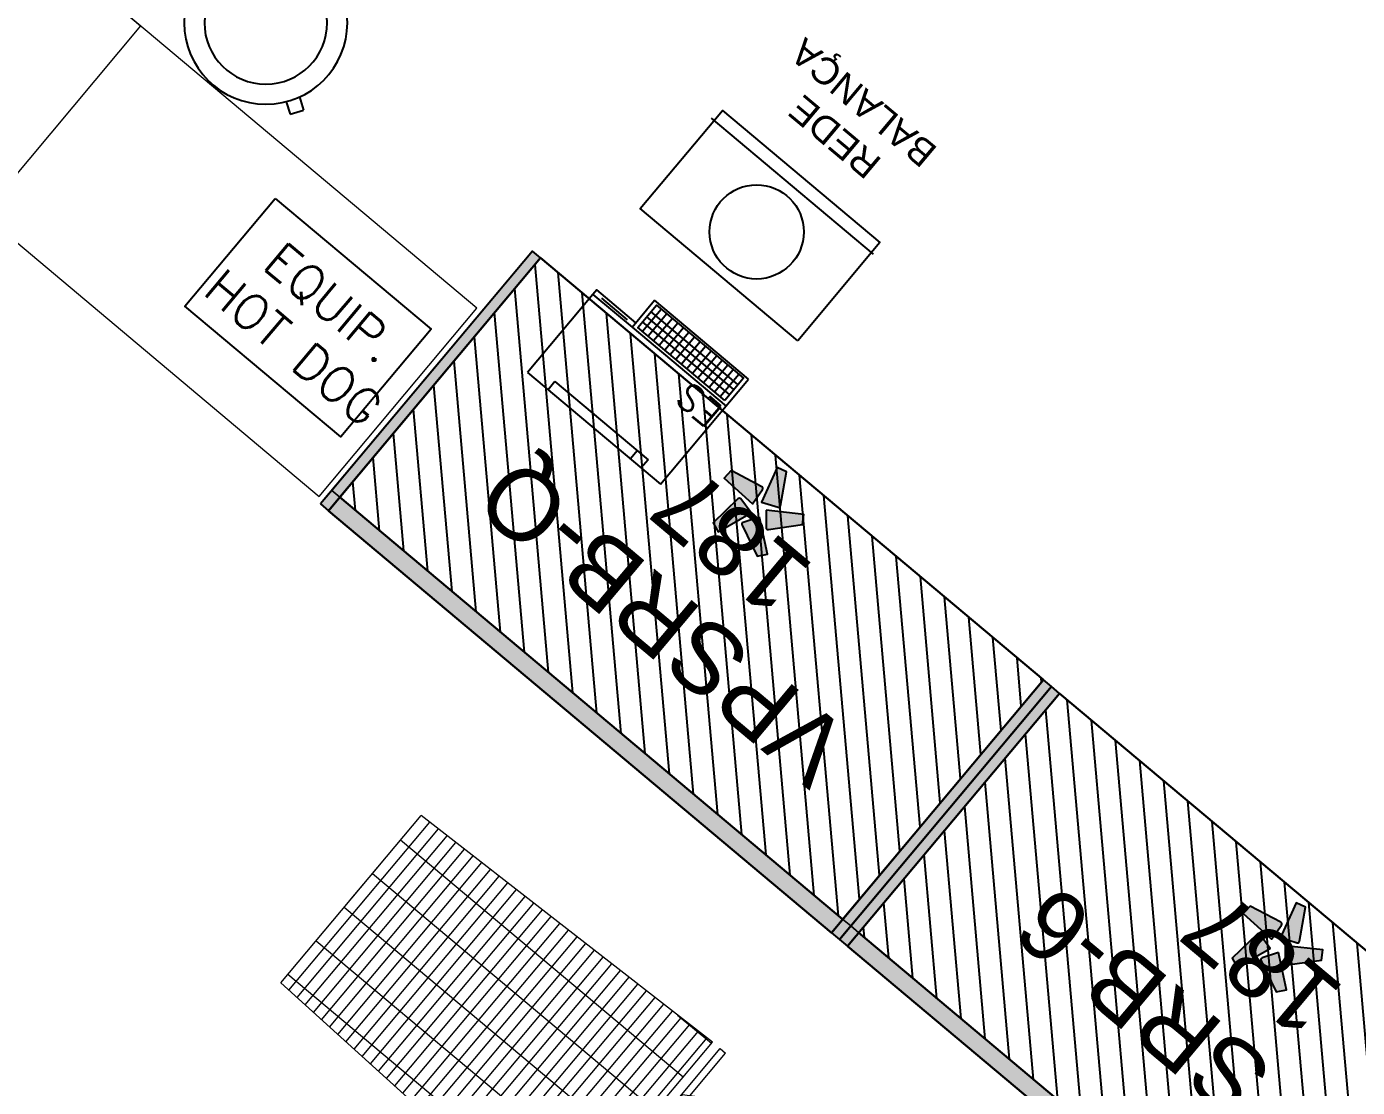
# Model space of a CAD drawing. Header units: metres. Extents: x 822482 to 822767, y 9662202 to 9662512.
# Drawn here: x 822642.435 to 822646.226, y 9662442.93 to 9662445.951 of the extents above; entities that cross this region are included whole.
import ezdxf
from ezdxf.enums import TextEntityAlignment as Align

# ---------------------------------------------------------------- set-up
doc = ezdxf.new("R2010")
doc.units = ezdxf.units.M
for name, color, linetype, lineweight in [('20006_ARQ_1400_3PV$0$I-PONTO-ELE', 114, 'Continuous', 0), ('ARQ_NE_MOBILIÁRIOS', 251, 'Continuous', 0), ('wbc_balcao', 7, 'Continuous', 0)]:
    doc.layers.add(name, color=color, linetype=linetype, lineweight=lineweight)
doc.layers.add('ARQ_NE_COTAS', color=7, linetype='Continuous', true_color=0x000000)
for name, color, linetype in [('ARQ_NE_EQUIPAMENTOS', 7, 'Continuous'), ('wbc_cabeceira_balcao', 9, 'Continuous'), ('wbc_gabinete', 7, 'Continuous'), ('wbc_info_corte_gabinete', 7, 'Continuous')]:
    doc.layers.add(name, color=color, linetype=linetype)
doc.styles.add('20006_ARQ_1400_3PV$0$ROMANS', font='romans.shx')
doc.styles.add('ROMANS', font='romans', dxfattribs={"height": 0.2})
doc.styles.get("Standard").update_dxf_attribs({"font": 'arial.ttf'})

# ---------------------------------------------------------------- blocks, each defined once
blk = doc.blocks.new('20006_ARQ_1400_3PV$0$20006_ARQ_1400_3PV$0$CRF-PINHE-BASE-HIPERMERCADO-(2SUBSOLO)-LAY$0$A$C23750C89')
at = {"transparency": 33554687}
h = blk.add_hatch(dxfattribs=at)
h.set_pattern_fill('GRATE', color=256, angle=180, style=0)
h.set_pattern_definition([(180, (1420.650476, 675.926916), (-4e-18, -0.03125), []), (270, (1420.65048, 675.92692), (0.125, -2e-17), [])])
h.paths.add_polyline_path([(0.7, 1.0512), (0.4082, 1.0512), (0.3832, 1.0393), (0.3665, 1.0512), (0, 1.0512), (0.0385, 0), (0.6615, 0)])
for p, q in [((0.3065, 1.6629), (0.1877, 1.6293)), ((0.4399, 1.6447), (0.3065, 1.6629)), ((0.5711, 1.5907), (0.4399, 1.6447)), ((0.1877, 1.6293), (0.0967, 1.5227)), ((0.6444, 1.477), (0.5711, 1.5907)), ((0.0967, 1.5227), (0.0768, 1.4706)), ((0.0768, 1.4706), (0.091, 1.3462)), ((0.618, 1.3254), (0.6444, 1.477)), ((0.1952, 1.2619), (0.2017, 1.3796)), ((0.2017, 1.3796), (0.325, 1.3617)), ((0.325, 1.3617), (0.4452, 1.3748)), ((0.4452, 1.3748), (0.4845, 1.3962)), ((0.4845, 1.3962), (0.4935, 1.3113)), ((0.091, 1.3462), (0.1136, 1.2501)), ((0.4935, 1.3113), (0.4214, 1.2165)), ((0.5774, 1.2356), (0.618, 1.3254)), ((0.1889, 1.2613), (0.1952, 1.2619)), ((0.1924, 1.2322), (0.1889, 1.2613)), ((0.1136, 1.2501), (0.1186, 1.2187)), ((0.1186, 1.2187), (0.1485, 1.1634)), ((0.18, 1.231), (0.1924, 1.2322)), ((0.1846, 1.1976), (0.18, 1.231)), ((0.4214, 1.2165), (0.4327, 1.2039)), ((0.4999, 1.1704), (0.5774, 1.2356)), ((0.223, 1.1707), (0.1846, 1.1976)), ((0.4327, 1.2039), (0.3844, 1.1603)), ((0.4674, 1.1253), (0.4709, 1.1851)), ((0.4709, 1.1851), (0.4999, 1.1704)), ((0.1485, 1.1634), (0.1392, 1.1311)), ((0.2052, 1.1283), (0.21, 1.1494)), ((0.21, 1.1494), (0.2307, 1.1245)), ((0.242, 1.13), (0.223, 1.1707)), ((0.3844, 1.1603), (0.3528, 1.0927)), ((0.1392, 1.1311), (0.1704, 1.0816)), ((0.2308, 1.0982), (0.2052, 1.1283)), ((0.2307, 1.1245), (0.242, 1.13)), ((0.3659, 1.0877), (0.3754, 1.1118)), ((0.3754, 1.1118), (0.3858, 1.0953)), ((0.4466, 1.0694), (0.4674, 1.1253)), ((0, 1.08), (0, 1.1)), ((0.1588, 1.1), (0, 1.1)), ((0.0038, 1.1), (0, 1.1)), ((0.377, 1.08), (0, 1.08)), ((0.1704, 1.0816), (0.2215, 1.0842)), ((0.2215, 1.0842), (0.2308, 1.0982)), ((0.3562, 1.1), (0.2292, 1.1)), ((0.3528, 1.0927), (0.3659, 1.0877)), ((0.3858, 1.0953), (0.3623, 1.0542)), ((0.3828, 1.1), (0.3707, 1.1)), ((0.3832, 1.0393), (0.4466, 1.0694)), ((0.7, 1.08), (0.4506, 1.08)), ((0.7, 1.1), (0.458, 1.1)), ((0.7, 1.08), (0.7, 1.1)), ((0, 1.0512), (0.0385, 0)), ((0.3665, 1.0512), (0, 1.0512)), ((0.3623, 1.0542), (0.3832, 1.0393)), ((0.7, 1.0512), (0.4082, 1.0512)), ((0.7, 1.0512), (0.6615, 0)), ((0.6615, 0), (0.0385, 0)), ((0.3562, 0), (0.2292, 0))]:
    blk.add_line(p, q, dxfattribs=at)
for points in [[(0.1831, 1.4667), (0.2448, 1.4446), (0.2903, 1.4403), (0.3011, 1.4257), (0.3167, 1.4141), (0.3637, 1.4519), (0.368, 1.4974), (0.3572, 1.5746), (0.3182, 1.6077), (0.2682, 1.6191), (0.2211, 1.6076), (0.1773, 1.5569), (0.1698, 1.4616), (0.2058, 1.4332), (0.2206, 1.4097), (0.2456, 1.404), (0.2615, 1.4206), (0.2955, 1.4189)], [(0.4826, 1.3966), (0.4821, 1.4836)], [(0.204, 1.3811), (0.1995, 1.4145)], [(0.18, 1.231), (0.1162, 1.2172)]]:
    blk.add_lwpolyline(points, dxfattribs=at)
blk = doc.blocks.new('20006_ARQ_1400_3PV$0$IC-001')
at = {"color": 0}
for p, q in [((0.1973, 0.3872), (0.1973, 0.4254)), ((0.1973, 0.4254), (0.2373, 0.4254)), ((0.2373, 0.3872), (0.2373, 0.4254)), ((0.0107, 0.0549), (-0.022, 0.0334)), ((0.432, 0.0577), (0.4647, 0.0362)), ((0, 0), (-0.022, 0.0334)), ((0.031, 0.0204), (0, 0)), ((0.4117, 0.0232), (0.4427, 0.0028)), ((0.4427, 0.0028), (0.4647, 0.0362))]:
    blk.add_line(p, q, dxfattribs=at)
for radius in [0.2325, 0.175]:
    blk.add_circle((0.2204, 0.1553), radius, dxfattribs=at)
blk = doc.blocks.new('20006_ARQ_1400_3PV$0$B-025')
at = {"color": 0, "linetype": 'ByBlock'}
for p, q in [((0.495, 0), (0, 0)), ((0, 0), (0, -0.39)), ((0.495, -0.29), (0.495, 0)), ((0.4182, -0.03), (0.072, -0.03)), ((0, -0.39), (0.3496, -0.39))]:
    blk.add_line(p, q, dxfattribs=at)
for points in [[(0.072, -0.03), (0.072, 0)], [(0.112, -0.03), (0.112, 0)], [(0.4182, -0.03), (0.4182, 0)], [(0.3496, -0.29), (0, -0.29)], [(0.0301, -0.3824), (0.0301, -0.2996)], [(0.0507, -0.3824), (0.0507, -0.2996)], [(0.0713, -0.3824), (0.0713, -0.2996)], [(0.0919, -0.3824), (0.0919, -0.2996)], [(0.1125, -0.3824), (0.1125, -0.2996)], [(0.1331, -0.3824), (0.1331, -0.2996)], [(0.1537, -0.3824), (0.1537, -0.2996)], [(0.1743, -0.3824), (0.1743, -0.2996)], [(0.195, -0.3824), (0.195, -0.2996)], [(0.2156, -0.3824), (0.2156, -0.2996)], [(0.2362, -0.3824), (0.2362, -0.2996)], [(0.2568, -0.3824), (0.2568, -0.2996)], [(0.2774, -0.3824), (0.2774, -0.2996)], [(0.298, -0.3824), (0.298, -0.2996)], [(0.3186, -0.3824), (0.3186, -0.2996)], [(0.495, -0.29), (0.3496, -0.29), (0.3496, -0.39)], [(0.3496, -0.3065), (0.495, -0.3065), (0.495, -0.29)], [(0.3731, -0.2979), (0.4687, -0.2979)], [(0.0133, -0.3214), (0.3366, -0.3214)], [(0.0133, -0.34), (0.3366, -0.34)], [(0.0133, -0.3586), (0.3366, -0.3586)]]:
    blk.add_lwpolyline(points, dxfattribs=at)
blk.add_lwpolyline([(0.0133, -0.2996), (0.3366, -0.2996), (0.3366, -0.3824), (0.0133, -0.3824)], close=True, dxfattribs=at)
at = {"layer": '20006_ARQ_1400_3PV$0$I-PONTO-ELE', "style": '20006_ARQ_1400_3PV$0$ROMANS'}
blk.add_text('ES', height=0.075, dxfattribs=at).set_placement((-0.0012, -0.2804))
blk = doc.blocks.new('Helice_Eletrofrio')
at = {"layer": 'wbc_gabinete', "true_color": 0x3ca0be}
h = blk.add_hatch(color=135, dxfattribs=at)
h.paths.add_polyline_path([(-2.27, -14.85), (-2.39, -14.85), (-2.74, -14.84), (-3.27, -14.82), (-3.96, -14.79), (-4.78, -14.76), (-5.69, -14.72), (-6.67, -14.68), (-7.67, -14.65), (-8.68, -14.61), (-9.66, -14.57), (-10.57, -14.53), (-11.39, -14.5), (-12.08, -14.48), (-12.61, -14.46), (-12.96, -14.44), (-13.08, -14.44), (-13.08, -14.4), (-13.07, -14.31), (-13.06, -14.17), (-13.05, -13.98), (-13.04, -13.76), (-13.03, -13.51), (-13.02, -13.24), (-13, -12.97), (-12.99, -12.69), (-12.97, -12.43), (-12.96, -12.18), (-12.95, -11.96), (-12.94, -11.77), (-12.93, -11.62), (-12.93, -11.53), (-12.92, -11.5), (-12.82, -11.47), (-12.51, -11.41), (-12.04, -11.31), (-11.42, -11.18), (-10.69, -11.02), (-9.88, -10.85), (-9.01, -10.67), (-8.12, -10.48), (-7.22, -10.29), (-6.35, -10.1), (-5.54, -9.93), (-4.82, -9.77), (-4.2, -9.64), (-3.73, -9.54), (-3.42, -9.48), (-3.31, -9.46), (-3.25, -9.45), (-3.19, -9.44), (-3.14, -9.44), (-3.08, -9.45), (-3.02, -9.46), (-2.97, -9.47), (-2.91, -9.49), (-2.87, -9.52), (-2.82, -9.55), (-2.78, -9.59), (-2.74, -9.63), (-2.71, -9.67), (-2.68, -9.72), (-2.66, -9.78), (-2.64, -9.84), (-2.63, -9.9), (-2.63, -9.96), (-2.62, -10.12), (-2.6, -10.36), (-2.58, -10.68), (-2.55, -11.05), (-2.52, -11.47), (-2.49, -11.92), (-2.45, -12.38), (-2.42, -12.84), (-2.39, -13.29), (-2.36, -13.71), (-2.33, -14.08), (-2.3, -14.4), (-2.29, -14.64), (-2.27, -14.8)])
h.paths.add_polyline_path([(-0.56, -12.8), (-0.6, -12.68), (-0.69, -12.35), (-0.83, -11.83), (-1.02, -11.17), (-1.25, -10.38), (-1.49, -9.5), (-1.76, -8.56), (-2.03, -7.59), (-2.31, -6.62), (-2.58, -5.68), (-2.82, -4.8), (-3.05, -4.01), (-3.24, -3.35), (-3.38, -2.84), (-3.47, -2.51), (-3.51, -2.39), (-3.47, -2.38), (-3.38, -2.36), (-3.24, -2.32), (-3.06, -2.27), (-2.85, -2.21), (-2.61, -2.15), (-2.35, -2.08), (-2.08, -2.01), (-1.82, -1.94), (-1.56, -1.87), (-1.32, -1.8), (-1.11, -1.75), (-0.92, -1.7), (-0.78, -1.66), (-0.69, -1.64), (-0.66, -1.63), (-0.61, -1.72), (-0.45, -1.99), (-0.21, -2.41), (0.11, -2.96), (0.48, -3.6), (0.89, -4.32), (1.34, -5.09), (1.79, -5.88), (2.25, -6.67), (2.69, -7.44), (3.11, -8.16), (3.48, -8.81), (3.8, -9.35), (4.04, -9.77), (4.19, -10.04), (4.25, -10.14), (4.28, -10.19), (4.3, -10.24), (4.32, -10.3), (4.33, -10.36), (4.34, -10.41), (4.34, -10.47), (4.34, -10.53), (4.33, -10.58), (4.31, -10.63), (4.29, -10.69), (4.26, -10.73), (4.23, -10.78), (4.19, -10.82), (4.15, -10.86), (4.09, -10.89), (4.03, -10.92), (3.98, -10.94), (3.84, -11), (3.61, -11.09), (3.31, -11.21), (2.97, -11.35), (2.58, -11.51), (2.16, -11.68), (1.74, -11.86), (1.31, -12.03), (0.89, -12.2), (0.5, -12.36), (0.16, -12.5), (-0.14, -12.62), (-0.37, -12.71), (-0.51, -12.77)])
h.paths.add_polyline_path([(1.92, -13.78), (2.02, -13.72), (2.31, -13.53), (2.75, -13.23), (3.33, -12.84), (4.01, -12.39), (4.77, -11.88), (5.58, -11.34), (6.42, -10.78), (7.26, -10.21), (8.07, -9.67), (8.83, -9.16), (9.51, -8.71), (10.08, -8.32), (10.52, -8.03), (10.81, -7.84), (10.91, -7.77), (10.93, -7.8), (10.98, -7.87), (11.06, -8), (11.16, -8.15), (11.28, -8.34), (11.42, -8.55), (11.56, -8.77), (11.71, -9), (11.86, -9.23), (12.01, -9.46), (12.14, -9.66), (12.26, -9.85), (12.37, -10.01), (12.45, -10.13), (12.5, -10.21), (12.51, -10.24), (12.44, -10.32), (12.23, -10.55), (11.91, -10.91), (11.49, -11.38), (10.99, -11.93), (10.43, -12.55), (9.84, -13.21), (9.23, -13.89), (8.61, -14.57), (8.02, -15.23), (7.46, -15.84), (6.97, -16.4), (6.55, -16.86), (6.22, -17.22), (6.01, -17.46), (5.94, -17.54), (5.9, -17.58), (5.85, -17.62), (5.8, -17.65), (5.75, -17.68), (5.7, -17.71), (5.65, -17.73), (5.59, -17.74), (5.54, -17.75), (5.48, -17.75), (5.43, -17.75), (5.38, -17.74), (5.32, -17.72), (5.27, -17.69), (5.22, -17.66), (5.17, -17.62), (5.13, -17.57), (5.09, -17.53), (4.99, -17.41), (4.83, -17.22), (4.63, -16.98), (4.38, -16.7), (4.11, -16.38), (3.82, -16.03), (3.53, -15.68), (3.23, -15.33), (2.94, -14.98), (2.67, -14.66), (2.42, -14.38), (2.22, -14.13), (2.06, -13.95), (1.96, -13.83)])
h.paths.add_polyline_path([(1.75, -16.45), (1.85, -16.53), (2.12, -16.74), (2.54, -17.07), (3.08, -17.5), (3.72, -18), (4.44, -18.57), (5.21, -19.17), (6, -19.8), (6.79, -20.42), (7.56, -21.03), (8.28, -21.59), (8.92, -22.1), (9.47, -22.52), (9.88, -22.85), (10.15, -23.07), (10.25, -23.14), (10.23, -23.17), (10.17, -23.24), (10.08, -23.35), (9.96, -23.5), (9.82, -23.67), (9.66, -23.87), (9.5, -24.07), (9.32, -24.29), (9.15, -24.5), (8.98, -24.71), (8.83, -24.9), (8.69, -25.07), (8.57, -25.22), (8.48, -25.33), (8.42, -25.4), (8.4, -25.43), (8.3, -25.39), (8.01, -25.26), (7.57, -25.06), (6.99, -24.81), (6.32, -24.5), (5.56, -24.17), (4.75, -23.8), (3.91, -23.43), (3.07, -23.06), (2.26, -22.7), (1.5, -22.36), (0.82, -22.06), (0.25, -21.8), (-0.19, -21.6), (-0.48, -21.48), (-0.58, -21.43), (-0.63, -21.41), (-0.68, -21.37), (-0.73, -21.34), (-0.77, -21.3), (-0.81, -21.26), (-0.85, -21.22), (-0.88, -21.17), (-0.9, -21.12), (-0.92, -21.07), (-0.94, -21.01), (-0.94, -20.96), (-0.94, -20.9), (-0.93, -20.85), (-0.92, -20.79), (-0.9, -20.73), (-0.86, -20.67), (-0.83, -20.62), (-0.75, -20.49), (-0.62, -20.28), (-0.46, -20.01), (-0.26, -19.69), (-0.04, -19.34), (0.2, -18.96), (0.44, -18.56), (0.69, -18.17), (0.92, -17.79), (1.14, -17.43), (1.34, -17.11), (1.51, -16.84), (1.64, -16.63), (1.72, -16.5)])
h.paths.add_polyline_path([(-0.84, -17.11), (-0.88, -17.23), (-1, -17.55), (-1.19, -18.05), (-1.42, -18.7), (-1.71, -19.47), (-2.02, -20.33), (-2.36, -21.24), (-2.71, -22.19), (-3.06, -23.14), (-3.39, -24.05), (-3.71, -24.91), (-3.99, -25.68), (-4.23, -26.33), (-4.42, -26.83), (-4.53, -27.15), (-4.58, -27.26), (-4.61, -27.25), (-4.69, -27.22), (-4.83, -27.17), (-5.01, -27.1), (-5.21, -27.02), (-5.45, -26.93), (-5.69, -26.83), (-5.95, -26.74), (-6.21, -26.64), (-6.46, -26.54), (-6.69, -26.45), (-6.9, -26.37), (-7.07, -26.31), (-7.21, -26.25), (-7.29, -26.22), (-7.32, -26.21), (-7.31, -26.1), (-7.28, -25.79), (-7.23, -25.31), (-7.16, -24.68), (-7.09, -23.94), (-7, -23.12), (-6.91, -22.23), (-6.81, -21.32), (-6.71, -20.41), (-6.62, -19.53), (-6.54, -18.7), (-6.46, -17.96), (-6.39, -17.34), (-6.34, -16.86), (-6.31, -16.55), (-6.3, -16.44), (-6.29, -16.38), (-6.27, -16.32), (-6.26, -16.26), (-6.23, -16.21), (-6.21, -16.16), (-6.17, -16.11), (-6.14, -16.07), (-6.1, -16.03), (-6.06, -16), (-6.01, -15.97), (-5.96, -15.95), (-5.9, -15.93), (-5.85, -15.92), (-5.79, -15.91), (-5.73, -15.92), (-5.66, -15.93), (-5.61, -15.94), (-5.45, -15.98), (-5.22, -16.04), (-4.91, -16.12), (-4.54, -16.21), (-4.14, -16.31), (-3.7, -16.41), (-3.25, -16.52), (-2.8, -16.63), (-2.37, -16.74), (-1.96, -16.84), (-1.59, -16.93), (-1.29, -17.01), (-1.05, -17.06), (-0.89, -17.1)])
at = {"layer": 'wbc_gabinete', "color": 135, "true_color": 0x3ca0be}
for points in [[(-0.56, -12.8), (-0.56, -12.8), (-0.56, -12.8), (-0.56, -12.8), (-0.56, -12.8), (-0.56, -12.8), (-3.51, -2.39), (-3.51, -2.39), (-3.51, -2.39), (-3.51, -2.39), (-0.66, -1.63), (-0.66, -1.63), (-0.66, -1.63), (-0.66, -1.63), (4.25, -10.14), (4.25, -10.14), (4.25, -10.14), (4.41, -10.42), (4.37, -10.78), (4.03, -10.92), (4.03, -10.92), (4.03, -10.92), (-0.56, -12.8), (-0.56, -12.8)], [(-0.56, -12.8), (-0.56, -12.8), (-0.56, -12.8), (-0.56, -12.8), (-0.56, -12.8), (-0.56, -12.8), (-3.51, -2.39), (-3.51, -2.39), (-3.51, -2.39), (-3.51, -2.39), (-0.66, -1.63), (-0.66, -1.63), (-0.66, -1.63), (-0.66, -1.63), (4.25, -10.14), (4.25, -10.14), (4.25, -10.14), (4.41, -10.42), (4.37, -10.78), (4.03, -10.92), (4.03, -10.92), (4.03, -10.92), (-0.56, -12.8), (-0.56, -12.8)], [(-0.56, -12.8), (-0.56, -12.8), (-0.56, -12.8), (-0.56, -12.8), (-0.56, -12.8), (-0.56, -12.8), (-3.51, -2.39), (-3.51, -2.39), (-3.51, -2.39), (-3.51, -2.39), (-0.66, -1.63), (-0.66, -1.63), (-0.66, -1.63), (-0.66, -1.63), (4.25, -10.14), (4.25, -10.14), (4.25, -10.14), (4.41, -10.42), (4.37, -10.78), (4.03, -10.92), (4.03, -10.92), (4.03, -10.92), (-0.56, -12.8), (-0.56, -12.8)], [(1.92, -13.78), (1.92, -13.78), (1.92, -13.78), (1.92, -13.78), (1.92, -13.78), (1.92, -13.78), (10.91, -7.77), (10.91, -7.77), (10.91, -7.77), (10.91, -7.77), (12.51, -10.24), (12.51, -10.24), (12.51, -10.24), (12.51, -10.24), (5.94, -17.54), (5.94, -17.54), (5.94, -17.54), (5.72, -17.78), (5.36, -17.85), (5.13, -17.57), (5.13, -17.57), (5.13, -17.57), (1.92, -13.78), (1.92, -13.78)], [(1.92, -13.78), (1.92, -13.78), (1.92, -13.78), (1.92, -13.78), (1.92, -13.78), (1.92, -13.78), (10.91, -7.77), (10.91, -7.77), (10.91, -7.77), (10.91, -7.77), (12.51, -10.24), (12.51, -10.24), (12.51, -10.24), (12.51, -10.24), (5.94, -17.54), (5.94, -17.54), (5.94, -17.54), (5.72, -17.78), (5.36, -17.85), (5.13, -17.57), (5.13, -17.57), (5.13, -17.57), (1.92, -13.78), (1.92, -13.78)], [(1.92, -13.78), (1.92, -13.78), (1.92, -13.78), (1.92, -13.78), (1.92, -13.78), (1.92, -13.78), (10.91, -7.77), (10.91, -7.77), (10.91, -7.77), (10.91, -7.77), (12.51, -10.24), (12.51, -10.24), (12.51, -10.24), (12.51, -10.24), (5.94, -17.54), (5.94, -17.54), (5.94, -17.54), (5.72, -17.78), (5.36, -17.85), (5.13, -17.57), (5.13, -17.57), (5.13, -17.57), (1.92, -13.78), (1.92, -13.78)], [(-2.27, -14.85), (-2.27, -14.85), (-2.27, -14.85), (-2.27, -14.85), (-2.27, -14.85), (-2.27, -14.85), (-13.08, -14.44), (-13.08, -14.44), (-13.08, -14.44), (-13.08, -14.44), (-12.92, -11.5), (-12.92, -11.5), (-12.92, -11.5), (-12.92, -11.5), (-3.31, -9.46), (-3.31, -9.46), (-3.31, -9.46), (-3, -9.39), (-2.66, -9.54), (-2.63, -9.9), (-2.63, -9.9), (-2.63, -9.9), (-2.27, -14.85), (-2.27, -14.85)], [(-2.27, -14.85), (-2.27, -14.85), (-2.27, -14.85), (-2.27, -14.85), (-2.27, -14.85), (-2.27, -14.85), (-13.08, -14.44), (-13.08, -14.44), (-13.08, -14.44), (-13.08, -14.44), (-12.92, -11.5), (-12.92, -11.5), (-12.92, -11.5), (-12.92, -11.5), (-3.31, -9.46), (-3.31, -9.46), (-3.31, -9.46), (-3, -9.39), (-2.66, -9.54), (-2.63, -9.9), (-2.63, -9.9), (-2.63, -9.9), (-2.27, -14.85), (-2.27, -14.85)], [(-2.27, -14.85), (-2.27, -14.85), (-2.27, -14.85), (-2.27, -14.85), (-2.27, -14.85), (-2.27, -14.85), (-13.08, -14.44), (-13.08, -14.44), (-13.08, -14.44), (-13.08, -14.44), (-12.92, -11.5), (-12.92, -11.5), (-12.92, -11.5), (-12.92, -11.5), (-3.31, -9.46), (-3.31, -9.46), (-3.31, -9.46), (-3, -9.39), (-2.66, -9.54), (-2.63, -9.9), (-2.63, -9.9), (-2.63, -9.9), (-2.27, -14.85), (-2.27, -14.85)], [(-0.84, -17.11), (-0.84, -17.11), (-0.84, -17.11), (-0.84, -17.11), (-0.84, -17.11), (-0.84, -17.11), (-4.58, -27.26), (-4.58, -27.26), (-4.58, -27.26), (-4.58, -27.26), (-7.32, -26.21), (-7.32, -26.21), (-7.32, -26.21), (-7.32, -26.21), (-6.3, -16.44), (-6.3, -16.44), (-6.3, -16.44), (-6.26, -16.12), (-6.01, -15.84), (-5.66, -15.93), (-5.66, -15.93), (-5.66, -15.93), (-0.84, -17.11), (-0.84, -17.11)], [(-0.84, -17.11), (-0.84, -17.11), (-0.84, -17.11), (-0.84, -17.11), (-0.84, -17.11), (-0.84, -17.11), (-4.58, -27.26), (-4.58, -27.26), (-4.58, -27.26), (-4.58, -27.26), (-7.32, -26.21), (-7.32, -26.21), (-7.32, -26.21), (-7.32, -26.21), (-6.3, -16.44), (-6.3, -16.44), (-6.3, -16.44), (-6.26, -16.12), (-6.01, -15.84), (-5.66, -15.93), (-5.66, -15.93), (-5.66, -15.93), (-0.84, -17.11), (-0.84, -17.11)], [(-0.84, -17.11), (-0.84, -17.11), (-0.84, -17.11), (-0.84, -17.11), (-0.84, -17.11), (-0.84, -17.11), (-4.58, -27.26), (-4.58, -27.26), (-4.58, -27.26), (-4.58, -27.26), (-7.32, -26.21), (-7.32, -26.21), (-7.32, -26.21), (-7.32, -26.21), (-6.3, -16.44), (-6.3, -16.44), (-6.3, -16.44), (-6.26, -16.12), (-6.01, -15.84), (-5.66, -15.93), (-5.66, -15.93), (-5.66, -15.93), (-0.84, -17.11), (-0.84, -17.11)], [(1.75, -16.45), (1.75, -16.45), (1.75, -16.45), (1.75, -16.45), (1.75, -16.45), (1.75, -16.45), (10.25, -23.14), (10.25, -23.14), (10.25, -23.14), (10.25, -23.14), (8.4, -25.43), (8.4, -25.43), (8.4, -25.43), (8.4, -25.43), (-0.58, -21.43), (-0.58, -21.43), (-0.58, -21.43), (-0.87, -21.3), (-1.06, -20.98), (-0.86, -20.67), (-0.86, -20.67), (-0.86, -20.67), (1.75, -16.45), (1.75, -16.45)], [(1.75, -16.45), (1.75, -16.45), (1.75, -16.45), (1.75, -16.45), (1.75, -16.45), (1.75, -16.45), (10.25, -23.14), (10.25, -23.14), (10.25, -23.14), (10.25, -23.14), (8.4, -25.43), (8.4, -25.43), (8.4, -25.43), (8.4, -25.43), (-0.58, -21.43), (-0.58, -21.43), (-0.58, -21.43), (-0.87, -21.3), (-1.06, -20.98), (-0.86, -20.67), (-0.86, -20.67), (-0.86, -20.67), (1.75, -16.45), (1.75, -16.45)], [(1.75, -16.45), (1.75, -16.45), (1.75, -16.45), (1.75, -16.45), (1.75, -16.45), (1.75, -16.45), (10.25, -23.14), (10.25, -23.14), (10.25, -23.14), (10.25, -23.14), (8.4, -25.43), (8.4, -25.43), (8.4, -25.43), (8.4, -25.43), (-0.58, -21.43), (-0.58, -21.43), (-0.58, -21.43), (-0.87, -21.3), (-1.06, -20.98), (-0.86, -20.67), (-0.86, -20.67), (-0.86, -20.67), (1.75, -16.45), (1.75, -16.45)]]:
    blk.add_open_spline(points, degree=3, knots=[0, 0, 0, 0, 0.142857, 0.142857, 0.142857, 0.142857, 0.285714, 0.285714, 0.285714, 0.285714, 0.428571, 0.428571, 0.428571, 0.428571, 0.571429, 0.571429, 0.571429, 0.571429, 0.714286, 0.714286, 0.714286, 0.714286, 1, 1, 1, 1], dxfattribs=at)
blk = doc.blocks.new('VPSRB-Q_187')
at = {"layer": 'wbc_gabinete', "transparency": 33554687}
h = blk.add_hatch(dxfattribs=at)
h.set_pattern_fill('ANSI31', color=1, scale=2, angle=90, style=0, pattern_type=2)
h.paths.add_polyline_path([(187, 5), (187, 94), (0, 94), (0, 5)])
blk.add_hatch(color=9, dxfattribs=at).paths.add_polyline_path([(187, 0), (187, 5), (0, 5), (0, 0)])
at = {"layer": 'wbc_gabinete'}
blk.add_line((0, 5), (187, 5), dxfattribs=at)
at = {"layer": 'wbc_gabinete', "color": 1}
blk.add_lwpolyline([(187, 5), (187, 94), (0, 94), (0, 5)], close=True, dxfattribs=at)
at = {"layer": 'wbc_gabinete'}
for points in [[(0, 0), (0, 94), (187, 94), (187, 0)], [(187, 0), (187, 94), (0, 94), (0, 0)], [(187, 5), (187, 94), (0, 94), (0, 5)], [(187, 0), (187, 5), (0, 5), (0, 0)]]:
    blk.add_lwpolyline(points, close=True, dxfattribs=at)
at = {"layer": 'wbc_gabinete', "color": 9}
blk.add_lwpolyline([(187, 0), (187, 5), (0, 5), (0, 0)], close=True, dxfattribs=at)
at = {"layer": 'wbc_gabinete'}
blk.add_blockref('Helice_Eletrofrio', (93.5, 94), dxfattribs=at)
blk = doc.blocks.new('Parede dir 94X3')
at = {"layer": 'wbc_balcao', "transparency": 33554687}
h = blk.add_hatch(color=256, dxfattribs=at)
edge = h.paths.add_edge_path()
edge.add_line((3, 5), (3, 94))
edge.add_line((3, 94), (0, 94))
edge.add_line((0, 94), (0, 5))
edge.add_line((0, 5), (3, 5))
h = blk.add_hatch(color=9, dxfattribs=at)
edge = h.paths.add_edge_path()
edge.add_line((3, 0), (3, 5))
edge.add_line((3, 5), (0, 5))
edge.add_line((0, 5), (0, 0))
edge.add_line((0, 0), (3, 0))
at = {"layer": 'wbc_gabinete', "true_color": 0x808080, "transparency": 33554687}
h = blk.add_hatch(color=8, dxfattribs=at)
edge = h.paths.add_edge_path()
edge.add_line((0, 0), (3, 0))
edge.add_line((3, 0), (3, 94))
edge.add_line((3, 94), (0, 94))
edge.add_line((0, 94), (0, 0))
at = {"layer": 'wbc_balcao', "transparency": 33554687}
for q in [(3, 94), (0, 5)]:
    blk.add_line((3, 5), q, dxfattribs=at)
blk.add_lwpolyline([(3, 0), (0, 0), (0, 94), (3, 94), (3, 0)], dxfattribs=at)
at = {"layer": 'wbc_balcao'}
blk.add_lwpolyline([(3, 5), (3, 94), (0, 94), (0, 5)], close=True, dxfattribs=at)
at = {"layer": 'wbc_balcao', "transparency": 33554687}
blk.add_lwpolyline([(3, 5), (3, 94), (0, 94), (0, 5)], close=True, dxfattribs=at)
at = {"layer": 'wbc_balcao', "color": 9}
blk.add_lwpolyline([(3, 0), (3, 5), (0, 5), (0, 0)], close=True, dxfattribs=at)
at = {"layer": 'wbc_gabinete', "transparency": 33554687}
blk.add_lwpolyline([(0, 0), (3, 0), (3, 94), (0, 94), (0, 0)], dxfattribs=at)
blk = doc.blocks.new('VPSRB-4_187')
at = {"layer": 'wbc_gabinete', "transparency": 33554687}
h = blk.add_hatch(dxfattribs=at)
h.set_pattern_fill('ANSI31', color=141, scale=2, angle=90, style=0, pattern_type=2)
h.paths.add_polyline_path([(187, 5), (187, 94), (0, 94), (0, 5)])
blk.add_hatch(color=9, dxfattribs=at).paths.add_polyline_path([(187, 0), (187, 5), (0, 5), (0, 0)])
at = {"layer": 'wbc_gabinete'}
blk.add_line((0, 5), (187, 5), dxfattribs=at)
at = {"layer": 'wbc_gabinete', "color": 141}
blk.add_lwpolyline([(187, 5), (187, 94), (0, 94), (0, 5)], close=True, dxfattribs=at)
at = {"layer": 'wbc_gabinete'}
for points in [[(0, 0), (0, 94), (187, 94), (187, 0)], [(187, 0), (187, 94), (0, 94), (0, 0)], [(187, 5), (187, 94), (0, 94), (0, 5)], [(187, 0), (187, 5), (0, 5), (0, 0)]]:
    blk.add_lwpolyline(points, close=True, dxfattribs=at)
at = {"layer": 'wbc_gabinete', "color": 9}
blk.add_lwpolyline([(187, 0), (187, 5), (0, 5), (0, 0)], close=True, dxfattribs=at)
at = {"layer": 'wbc_gabinete'}
blk.add_blockref('Helice_Eletrofrio', (93.5, 94), dxfattribs=at)
blk = doc.blocks.new('A$C8f1b9c42')
at = {"layer": 'ARQ_NE_EQUIPAMENTOS', "transparency": 33554687}
blk.add_lwpolyline([(373.818, -243.7544), (373.238, -243.7544), (373.238, -243.3544), (373.818, -243.3544)], close=True, dxfattribs=at)
at = {"layer": 'ARQ_NE_MOBILIÁRIOS', "transparency": 33554687}
blk.add_lwpolyline([(377.118, -243.1886), (373.1766, -243.1843), (373.1766, -243.8843), (377.118, -243.8844)], dxfattribs=at)
blk.add_lwpolyline([(374.4275, -243.8843), (374.4275, -243.1843), (375.4282, -243.1844), (375.4282, -243.8844)], close=True, dxfattribs=at)
at = {"layer": 'ARQ_NE_EQUIPAMENTOS', "transparency": 33554687, "rotation": 359.9966353631796}
blk.add_blockref('20006_ARQ_1400_3PV$0$B-025', (372.4537, -243.8369), dxfattribs=at)
at = {"layer": 'ARQ_NE_EQUIPAMENTOS', "transparency": 33554687, "xscale": -1, "rotation": 180.0000000035435}
blk.add_blockref('20006_ARQ_1400_3PV$0$IC-001', (373.9398, -243.9655), dxfattribs=at)
at = {"layer": 'ARQ_NE_MOBILIÁRIOS', "transparency": 33554687, "xscale": 0.9993197279411615, "yscale": 0.9993197279411615, "zscale": 0.9993197279411615, "rotation": 90}
blk.add_blockref('20006_ARQ_1400_3PV$0$20006_ARQ_1400_3PV$0$CRF-PINHE-BASE-HIPERMERCADO-(2SUBSOLO)-LAY$0$A$C23750C89', (372.3699, -242.714), dxfattribs=at)
at = {"layer": 'wbc_balcao', "color": 7, "transparency": 33554687, "xscale": 0.01, "yscale": 0.01, "zscale": 0.01}
for name, p, rotation in [('VPSRB-4_187', (371.2, -243.1706), 179.9999999910781), ('VPSRB-Q_187', (373.13, -243.1706), 180.0000000236223)]:
    blk.add_blockref(name, p, dxfattribs=dict(at, rotation=rotation))
at = {"layer": 'wbc_cabeceira_balcao', "color": 7, "transparency": 33554687, "xscale": 0.01, "yscale": 0.01, "zscale": 0.01, "rotation": 180.0000000236223}
for p in [(371.23, -243.1706), (371.26, -243.1706), (373.16, -243.1706)]:
    blk.add_blockref('Parede dir 94X3', p, dxfattribs=at)
at = {"layer": 'ARQ_NE_EQUIPAMENTOS', "transparency": 33554687, "insert": (373.5047, -243.5462), "char_height": 0.1, "width": 1.110558, "attachment_point": 5, "rotation": 180, "style": 'ROMANS'}
blk.add_mtext('EQUIP.\\PHOT DOG', dxfattribs=at)
at = {"layer": 'wbc_info_corte_gabinete', "transparency": 33554687}
for s, p in [('VPSRB-Q', (372.195, -243.6406, 0.0001)), ('VPSRB-6', (370.265, -243.6906, 0.0001)), ('187', (372.195, -243.9406, 0.0001)), ('187', (370.265, -243.9906, 0.0001))]:
    blk.add_text(s, height=0.2, dxfattribs=at).set_placement(p, align=Align.CENTER)

msp = doc.modelspace()

# ---------------------------------------------------------------- linework, layer by layer
at = {"layer": 'ARQ_NE_COTAS', "color": 5}
msp.add_line((822644.8477, 9662445.3025), (822644.3858, 9662445.69), dxfattribs=at)
msp.add_lwpolyline([(822644.6317, 9662445.0565), (822644.1831, 9662445.4328), (822644.4173, 9662445.7121), (822644.8659, 9662445.3358)], close=True, dxfattribs=at)
msp.add_circle((822644.5147, 9662445.3662), 0.1341, dxfattribs=at)

# ---------------------------------------------------------------- block references
at = {"ltscale": 10, "rotation": 140.0090103764572}
msp.add_blockref('A$C8f1b9c42', (822772.889, 9662018.4697), dxfattribs=at)

# ---------------------------------------------------------------- texts
at = {"layer": 'ARQ_NE_COTAS', "color": 5, "insert": (822644.7247, 9662445.597), "char_height": 0.07625, "attachment_point": 1, "rotation": 140.009}
msp.add_mtext_dynamic_manual_height_columns('\\pxqc;REDE\\PBALANÇA', width=0.031945, gutter_width=0.3812, heights=[0], dxfattribs=at)

doc.saveas('drawing.dxf')
